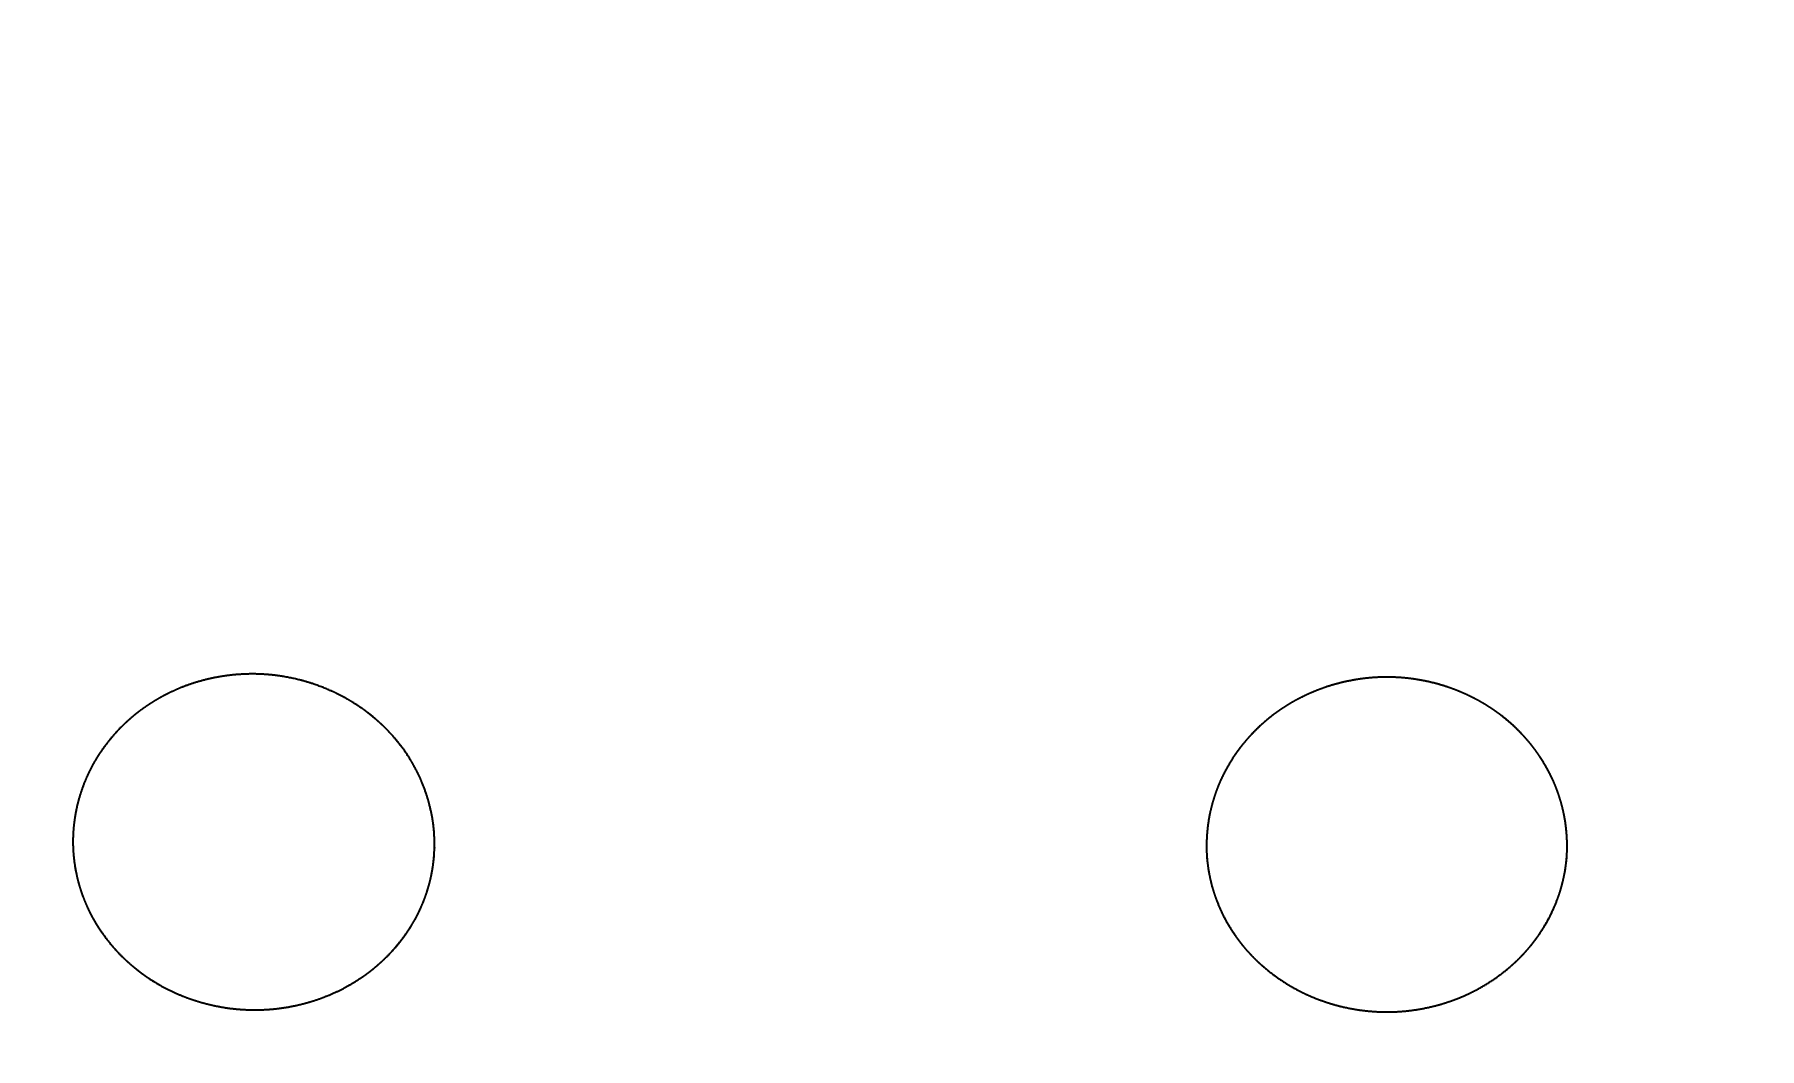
# Model space of a CAD drawing. Header units: millimetres. Extents: x 0 to 2650, y -1173 to 718.
# Drawn here: x 566.6 to 743.1, y 510.4 to 614.1 of the extents above; entities that cross this region are included whole.
import ezdxf

# ---------------------------------------------------------------- set-up
doc = ezdxf.new("R2010")
doc.units = ezdxf.units.MM
doc.layers.add('Blocks', color=7, linetype='Continuous')
doc.layers.add('Blocks$Inner', color=7, linetype='Continuous', lineweight=25, true_color=0x007f00)
doc.layers.add('Blocks$Outline', color=7, linetype='Continuous', lineweight=35, true_color=0xff3f3f)

# ---------------------------------------------------------------- blocks, each defined once
blk = doc.blocks.new('Balcony Lounge Bench Front')
at = {"layer": 'Blocks$Inner'}
for points, weights, knots in [([(570.54, 531.51), (570.54, 532.04), (570.57, 532.58), (570.62, 533.12), (570.65, 533.4), (570.69, 533.69), (570.73, 533.97), (570.77, 534.25), (570.82, 534.53), (570.88, 534.81), (571.11, 535.91), (571.45, 536.99), (571.91, 538.04), (572.14, 538.56), (572.4, 539.08), (572.68, 539.58), (572.96, 540.08), (573.27, 540.56), (573.6, 541.03), (574.27, 541.97), (575.02, 542.84), (575.88, 543.64), (576.31, 544.05), (576.76, 544.43), (577.22, 544.79), (577.69, 545.14), (578.17, 545.48), (578.67, 545.79), (579.17, 546.1), (579.68, 546.39), (580.22, 546.66), (580.75, 546.92), (581.3, 547.17), (581.86, 547.39), (582.98, 547.82), (584.13, 548.14), (585.32, 548.36), (585.91, 548.47), (586.51, 548.55), (587.12, 548.61), (587.73, 548.66), (588.34, 548.69), (588.95, 548.69)], [1.00000003877, 1.00000003889, 1.00000003901, 1.00000003913, 1.0000000392, 1.00000003926, 1.00000003933, 1.0000000394, 1.00000003946, 1.00000003953, 1.0000000398, 1.00000004006, 1.00000004034, 1.00000004048, 1.00000004061, 1.00000004075, 1.00000004089, 1.00000004103, 1.00000004116, 1.00000004143, 1.0000000417, 1.00000004196, 1.00000004209, 1.00000004221, 1.00000004233, 1.00000004246, 1.00000004258, 1.00000004269, 1.00000004281, 1.00000004292, 1.00000004303, 1.00000004313, 1.00000004324, 1.00000004333, 1.00000004353, 1.0000000437, 1.00000004384, 1.00000004391, 1.00000004397, 1.00000004403, 1.00000002936, 1.00000001468, 1], [206.677126, 206.677126, 206.677126, 206.677126, 208.415587, 208.415587, 208.415587, 209.335909, 209.335909, 209.335909, 210.250833, 210.250833, 210.250833, 213.900408, 213.900408, 213.900408, 215.738889, 215.738889, 215.738889, 217.56443, 217.56443, 217.56443, 221.219472, 221.219472, 221.219472, 223.051682, 223.051682, 223.051682, 224.869678, 224.869678, 224.869678, 226.690883, 226.690883, 226.690883, 228.525279, 228.525279, 228.525279, 232.164131, 232.164131, 232.164131, 233.992144, 233.992144, 233.992144, 235.82357, 235.82357, 235.82357, 235.82357]), ([(686.54, 531.14), (686.55, 531.73), (686.58, 532.29), (686.64, 532.85), (686.67, 533.14), (686.71, 533.42), (686.75, 533.7), (686.8, 533.98), (686.85, 534.26), (686.91, 534.53), (687.15, 535.64), (687.5, 536.71), (687.96, 537.75), (688.2, 538.27), (688.46, 538.79), (688.75, 539.29), (689.03, 539.79), (689.35, 540.27), (689.68, 540.73), (690.35, 541.67), (691.12, 542.53), (691.98, 543.34), (692.41, 543.74), (692.87, 544.12), (693.33, 544.48), (693.8, 544.83), (694.29, 545.17), (694.79, 545.48), (695.29, 545.79), (695.81, 546.08), (696.34, 546.34), (696.88, 546.61), (697.44, 546.85), (698, 547.07), (699.12, 547.5), (700.28, 547.83), (701.47, 548.04), (702.06, 548.15), (702.66, 548.24), (703.27, 548.29), (703.86, 548.34), (704.45, 548.37), (705.04, 548.37), (705.06, 548.37), (705.08, 548.37), (705.1, 548.37)], [0.999999997762, 0.999999997753, 0.999999997745, 0.999999997737, 0.999999997732, 0.999999997728, 0.999999997724, 0.99999999772, 0.999999997715, 0.999999997711, 0.999999997694, 0.999999997678, 0.999999997661, 0.999999997653, 0.999999997645, 0.999999997637, 0.999999997629, 0.999999997621, 0.999999997613, 0.999999997598, 0.999999997584, 0.999999997571, 0.999999997564, 0.999999997557, 0.999999997551, 0.999999997545, 0.99999999754, 0.999999997534, 0.999999997529, 0.999999997524, 0.999999997519, 0.999999997515, 0.999999997511, 0.999999997507, 0.999999997499, 0.999999997493, 0.99999999749, 0.999999997488, 0.999999997486, 0.999999997485, 0.999999998323, 0.999999999161, 1, 1, 1, 1], [187.66095, 187.66095, 187.66095, 187.66095, 190.32638, 190.32638, 190.32638, 191.666682, 191.666682, 191.666682, 192.999041, 192.999041, 192.999041, 198.311275, 198.311275, 198.311275, 200.986451, 200.986451, 200.986451, 203.642626, 203.642626, 203.642626, 208.957604, 208.957604, 208.957604, 211.62224, 211.62224, 211.62224, 214.265431, 214.265431, 214.265431, 216.912721, 216.912721, 216.912721, 219.579524, 219.579524, 219.579524, 224.870496, 224.870496, 224.870496, 227.528765, 227.528765, 227.528765, 230.098821, 230.098821, 230.098821, 230.192664, 230.192664, 230.192664, 230.192664]), ([(704.89, 548.37), (704.91, 548.37), (704.93, 548.37), (704.95, 548.37), (705.54, 548.37), (706.13, 548.34), (706.72, 548.29), (707.33, 548.24), (707.93, 548.15), (708.52, 548.04), (709.71, 547.83), (710.87, 547.5), (711.99, 547.07), (712.55, 546.85), (713.11, 546.61), (713.65, 546.34), (714.18, 546.08), (714.7, 545.79), (715.2, 545.48), (715.7, 545.17), (716.19, 544.83), (716.66, 544.48), (717.12, 544.12), (717.58, 543.74), (718.01, 543.34), (718.87, 542.53), (719.64, 541.67), (720.31, 540.73), (720.64, 540.27), (720.96, 539.79), (721.24, 539.29), (721.53, 538.79), (721.79, 538.27), (722.03, 537.75), (722.49, 536.71), (722.84, 535.64), (723.08, 534.53), (723.14, 534.26), (723.19, 533.98), (723.24, 533.7), (723.28, 533.42), (723.32, 533.14), (723.35, 532.85), (723.41, 532.29), (723.44, 531.73), (723.45, 531.14)], [1, 1, 1, 1, 0.999999999161, 0.999999998323, 0.999999997485, 0.999999997486, 0.999999997488, 0.99999999749, 0.999999997493, 0.999999997499, 0.999999997507, 0.999999997511, 0.999999997515, 0.999999997519, 0.999999997524, 0.999999997529, 0.999999997534, 0.99999999754, 0.999999997545, 0.999999997551, 0.999999997557, 0.999999997564, 0.999999997571, 0.999999997584, 0.999999997598, 0.999999997613, 0.999999997621, 0.999999997629, 0.999999997637, 0.999999997645, 0.999999997653, 0.999999997661, 0.999999997678, 0.999999997694, 0.999999997711, 0.999999997715, 0.99999999772, 0.999999997724, 0.999999997728, 0.999999997732, 0.999999997737, 0.999999997745, 0.999999997753, 0.999999997762], [85.650367, 85.650367, 85.650367, 85.650367, 85.744209, 85.744209, 85.744209, 88.314265, 88.314265, 88.314265, 90.972533, 90.972533, 90.972533, 96.263506, 96.263506, 96.263506, 98.930309, 98.930309, 98.930309, 101.577599, 101.577599, 101.577599, 104.22079, 104.22079, 104.22079, 106.885427, 106.885427, 106.885427, 112.200405, 112.200405, 112.200405, 114.856579, 114.856579, 114.856579, 117.531756, 117.531756, 117.531756, 122.84399, 122.84399, 122.84399, 124.176349, 124.176349, 124.176349, 125.516651, 125.516651, 125.516651, 128.182081, 128.182081, 128.182081, 128.182081]), ([(705.1, 548.37), (705.08, 548.37), (705.06, 548.37), (705.04, 548.37), (704.99, 548.37), (704.94, 548.37), (704.89, 548.37)], [1, 1, 1, 1, 0.99999999993, 0.999999999861, 0.999999999791], [230.1926636, 230.1926636, 230.1926636, 230.1926636, 230.2865066, 230.2865066, 230.2865066, 230.5000372, 230.5000372, 230.5000372, 230.5000372])]:
    blk.add_rational_spline(points, weights, degree=3, knots=knots, dxfattribs=at)
for points, knots in [([(588.95, 548.69), (589, 548.69), (589.05, 548.69), (589.11, 548.69), (589.66, 548.68), (590.22, 548.65), (591.38, 548.54), (591.98, 548.45), (593.77, 548.11), (594.93, 547.78), (596.61, 547.12), (597.17, 546.88), (598.24, 546.34), (598.76, 546.04), (599.77, 545.41), (600.26, 545.08), (600.96, 544.54), (601.19, 544.35), (601.64, 543.97), (601.86, 543.77), (602.95, 542.76), (603.72, 541.88), (604.73, 540.47), (605.04, 539.99), (605.47, 539.23), (605.61, 538.98), (605.87, 538.46), (606, 538.2), (606.58, 536.9), (606.93, 535.82), (607.23, 534.43), (607.29, 534.15), (607.38, 533.59), (607.42, 533.31), (607.51, 532.46), (607.54, 531.9), (607.54, 531.31), (607.54, 531.29), (607.54, 531.26)], [117.911785, 117.911785, 117.911785, 117.911785, 118.072678, 118.072678, 118.072678, 119.737755, 119.737755, 121.563588, 121.563588, 125.215253, 125.215253, 127.041085, 127.041085, 128.866918, 128.866918, 130.69275, 130.69275, 131.605666, 131.605666, 132.518582, 132.518582, 136.170247, 136.170247, 137.99608, 137.99608, 138.908996, 138.908996, 139.821912, 139.821912, 143.473577, 143.473577, 144.386493, 144.386493, 145.29941, 145.29941, 147.125242, 147.125242, 147.203104, 147.203104, 147.203104, 147.203104]), ([(589.18, 514.32), (587.93, 514.32), (586.7, 514.43), (585.48, 514.66), (584.87, 514.78), (584.27, 514.92), (583.68, 515.09), (583.08, 515.26), (582.49, 515.46), (581.92, 515.68), (580.78, 516.13), (579.7, 516.67), (578.68, 517.31), (578.43, 517.47), (578.18, 517.64), (577.93, 517.81), (577.69, 517.98), (577.44, 518.16), (577.21, 518.34), (576.74, 518.71), (576.29, 519.09), (575.86, 519.5), (575.01, 520.3), (574.25, 521.17), (573.59, 522.11), (573.42, 522.34), (573.26, 522.58), (573.11, 522.82), (572.96, 523.06), (572.81, 523.3), (572.67, 523.55), (572.39, 524.04), (572.14, 524.54), (571.92, 525.04), (571.69, 525.55), (571.5, 526.07), (571.33, 526.59), (571.24, 526.86), (571.16, 527.12), (571.09, 527.39), (571.02, 527.65), (570.95, 527.92), (570.9, 528.19), (570.67, 529.26), (570.55, 530.34), (570.54, 531.43), (570.54, 531.45), (570.54, 531.48), (570.54, 531.51)], [176.870721, 176.870721, 176.870721, 176.870721, 180.602305, 180.602305, 180.602305, 182.463197, 182.463197, 182.463197, 184.336105, 184.336105, 184.336105, 188.05033, 188.05033, 188.05033, 188.980621, 188.980621, 188.980621, 189.915981, 189.915981, 189.915981, 191.774444, 191.774444, 191.774444, 195.479815, 195.479815, 195.479815, 196.412872, 196.412872, 196.412872, 197.341075, 197.341075, 197.341075, 199.186439, 199.186439, 199.186439, 201.031376, 201.031376, 201.031376, 201.959056, 201.959056, 201.959056, 202.890538, 202.890538, 202.890538, 206.584629, 206.584629, 206.584629, 206.677126, 206.677126, 206.677126, 206.677126]), ([(607.54, 531.26), (607.54, 530.2), (607.44, 529.16), (607.22, 528.12), (607.17, 527.85), (607.11, 527.58), (607.04, 527.32), (606.97, 527.05), (606.89, 526.79), (606.81, 526.53), (606.65, 526.01), (606.46, 525.5), (606.24, 525), (606.02, 524.49), (605.78, 524), (605.51, 523.51), (605.37, 523.27), (605.23, 523.03), (605.08, 522.79), (604.93, 522.55), (604.77, 522.32), (604.61, 522.08), (603.96, 521.16), (603.22, 520.3), (602.39, 519.5), (601.97, 519.1), (601.52, 518.72), (601.06, 518.35), (600.83, 518.17), (600.59, 517.99), (600.35, 517.82), (600.11, 517.65), (599.86, 517.49), (599.61, 517.33), (598.6, 516.69), (597.54, 516.14), (596.41, 515.7), (595.84, 515.47), (595.25, 515.27), (594.66, 515.1), (594.08, 514.93), (593.48, 514.79), (592.87, 514.67), (591.66, 514.44), (590.42, 514.32), (589.18, 514.32)], [147.203104, 147.203104, 147.203104, 147.203104, 150.824014, 150.824014, 150.824014, 151.756711, 151.756711, 151.756711, 152.68447, 152.68447, 152.68447, 154.530981, 154.530981, 154.530981, 156.379655, 156.379655, 156.379655, 157.310137, 157.310137, 157.310137, 158.244446, 158.244446, 158.244446, 161.953868, 161.953868, 161.953868, 163.815838, 163.815838, 163.815838, 164.752323, 164.752323, 164.752323, 165.683491, 165.683491, 165.683491, 169.401649, 169.401649, 169.401649, 171.276296, 171.276296, 171.276296, 173.138255, 173.138255, 173.138255, 176.870721, 176.870721, 176.870721, 176.870721]), ([(704.99, 514.11), (703.74, 514.11), (702.5, 514.23), (701.29, 514.46), (700.68, 514.58), (700.08, 514.72), (699.49, 514.89), (698.9, 515.07), (698.31, 515.27), (697.74, 515.49), (696.6, 515.94), (695.53, 516.49), (694.52, 517.13), (694.27, 517.29), (694.02, 517.46), (693.78, 517.63), (693.54, 517.8), (693.3, 517.98), (693.06, 518.16), (692.6, 518.53), (692.16, 518.91), (691.73, 519.31), (690.89, 520.11), (690.15, 520.98), (689.5, 521.91), (689.33, 522.14), (689.17, 522.38), (689.02, 522.62), (688.87, 522.86), (688.73, 523.1), (688.59, 523.34), (688.32, 523.83), (688.08, 524.32), (687.86, 524.83), (687.64, 525.33), (687.45, 525.85), (687.28, 526.37), (687.2, 526.63), (687.12, 526.89), (687.05, 527.15), (686.99, 527.42), (686.92, 527.69), (686.87, 527.95), (686.65, 529), (686.54, 530.05), (686.54, 531.14)], [157.948017, 157.948017, 157.948017, 157.948017, 161.68383, 161.68383, 161.68383, 163.547287, 163.547287, 163.547287, 165.422896, 165.422896, 165.422896, 169.143209, 169.143209, 169.143209, 170.075219, 170.075219, 170.075219, 171.012285, 171.012285, 171.012285, 172.874051, 172.874051, 172.874051, 176.586647, 176.586647, 176.586647, 177.521544, 177.521544, 177.521544, 178.451541, 178.451541, 178.451541, 180.300559, 180.300559, 180.300559, 182.149175, 182.149175, 182.149175, 183.07868, 183.07868, 183.07868, 184.012002, 184.012002, 184.012002, 187.66095, 187.66095, 187.66095, 187.66095]), ([(723.45, 531.14), (723.45, 530.05), (723.34, 529), (723.12, 527.95), (723.07, 527.69), (723, 527.42), (722.93, 527.15), (722.87, 526.89), (722.79, 526.63), (722.71, 526.37), (722.54, 525.85), (722.35, 525.33), (722.13, 524.83), (721.91, 524.32), (721.67, 523.83), (721.39, 523.34), (721.26, 523.1), (721.11, 522.86), (720.96, 522.62), (720.81, 522.38), (720.66, 522.14), (720.49, 521.91), (719.84, 520.98), (719.1, 520.11), (718.26, 519.31), (717.83, 518.91), (717.39, 518.53), (716.93, 518.16), (716.69, 517.98), (716.45, 517.8), (716.21, 517.63), (715.97, 517.46), (715.72, 517.29), (715.47, 517.13), (714.46, 516.49), (713.39, 515.94), (712.25, 515.49), (711.68, 515.27), (711.09, 515.07), (710.5, 514.89), (709.91, 514.72), (709.31, 514.58), (708.7, 514.46), (707.48, 514.23), (706.25, 514.11), (705, 514.11)], [128.182081, 128.182081, 128.182081, 128.182081, 131.831029, 131.831029, 131.831029, 132.764351, 132.764351, 132.764351, 133.693857, 133.693857, 133.693857, 135.542472, 135.542472, 135.542472, 137.39149, 137.39149, 137.39149, 138.321487, 138.321487, 138.321487, 139.256384, 139.256384, 139.256384, 142.96898, 142.96898, 142.96898, 144.830746, 144.830746, 144.830746, 145.767812, 145.767812, 145.767812, 146.699822, 146.699822, 146.699822, 150.420135, 150.420135, 150.420135, 152.295745, 152.295745, 152.295745, 154.159201, 154.159201, 154.159201, 157.895014, 157.895014, 157.895014, 157.895014])]:
    blk.add_open_spline(points, degree=3, knots=knots, dxfattribs=at)
for points in [[(705, 514.11), (705, 514.11), (705, 514.11), (704.99, 514.11)], [(704.99, 514.11), (704.99, 514.11), (704.99, 514.11), (704.99, 514.11)]]:
    blk.add_open_spline(points, degree=3, dxfattribs=at)
at = {"layer": 'Blocks$Outline'}
for points, weights, knots in [([(1272.78, 7.4), (1272.85, 7.4), (1272.91, 7.41), (1272.98, 7.41), (1271.81, 102.57), (1270.65, 197.73), (1269.49, 292.89), (1269.09, 325.86), (1268.67, 359.69), (1268.27, 392.46), (1266.98, 498.05), (1265.69, 603.64), (1264.4, 709.23), (1264.4, 709.5), (1264.39, 710.03), (1264.38, 710.81), (1264.37, 711.57), (1264.37, 712.31), (1264.36, 713.01), (1264.35, 713.67), (1264.34, 714.3), (1264.34, 714.89), (1264.33, 715.43), (1264.33, 715.92), (1264.32, 716.36), (1264.32, 716.75), (1264.31, 717.08), (1264.31, 717.35), (1264.3, 717.57), (1264.3, 717.73), (1264.3, 717.79), (1264.3, 717.83), (1258.46, 717.85), (1252.62, 717.85), (1246.77, 717.84), (1243.76, 717.84), (1240.97, 717.85), (1237.96, 717.82), (1234.99, 717.8), (1231.99, 717.75), (1229.03, 717.67), (1217.41, 717.37), (1205.79, 717.05), (1194.16, 716.74), (1170.93, 716.12), (1147.69, 715.51), (1124.44, 714.92), (1105.37, 714.44), (1085.8, 713.96), (1065.73, 713.49), (1038.53, 712.85), (1011.88, 712.28), (985.8, 711.77), (985.48, 711.76), (985.16, 711.76), (984.84, 711.75), (964.78, 711.36), (944.61, 711.01), (924.33, 710.69), (909.44, 710.46), (894.76, 710.26), (880.3, 710.08), (866.32, 709.91), (852.72, 709.76), (839.5, 709.64), (839.34, 709.64), (839.19, 709.64), (839.03, 709.63), (815.29, 709.41), (791.32, 709.25), (767.57, 709.15), (746.77, 709.06), (725.79, 709.01), (704.99, 709.01), (684.2, 709.01), (663.22, 709.06), (642.42, 709.15), (618.67, 709.25), (594.7, 709.41), (570.96, 709.63), (570.8, 709.64), (570.65, 709.64), (570.49, 709.64), (557.27, 709.76), (543.66, 709.91), (529.69, 710.08), (515.22, 710.26), (500.55, 710.46), (485.66, 710.69), (465.38, 711.01), (445.21, 711.36), (425.15, 711.75), (424.83, 711.76), (424.51, 711.76), (424.19, 711.77), (398.11, 712.28), (371.46, 712.85), (344.26, 713.49), (324.19, 713.96), (304.62, 714.44), (285.55, 714.92), (262.3, 715.51), (239.06, 716.12), (215.83, 716.74), (204.2, 717.05), (192.58, 717.37), (180.96, 717.67), (178, 717.75), (175, 717.8), (172.03, 717.82), (169.02, 717.85), (166.23, 717.84), (163.21, 717.84), (157.37, 717.85), (151.53, 717.85), (145.69, 717.83), (145.69, 717.79), (145.69, 717.73), (145.69, 717.57), (145.68, 717.35), (145.68, 717.08), (145.67, 716.75), (145.67, 716.36), (145.66, 715.92), (145.66, 715.43), (145.65, 714.89), (145.65, 714.3), (145.64, 713.67), (145.63, 713.01), (145.62, 712.31), (145.61, 711.57), (145.61, 710.81), (145.6, 710.03), (145.59, 709.5), (145.59, 709.23), (144.3, 603.64), (143.01, 498.05), (141.72, 392.46), (141.32, 359.69), (140.9, 325.86), (140.5, 292.89), (139.34, 197.73), (138.18, 102.57), (137.01, 7.41), (137.08, 7.41), (137.14, 7.4), (137.21, 7.4)], [1, 1, 1, 1, 1, 1, 1, 0.98089198336, 0.98089198336, 1, 1, 1, 1, 1, 1, 1, 1, 1, 1, 1, 1, 1, 1, 1, 1, 1, 1, 1, 1, 1, 1, 1, 1, 1, 1, 1, 1, 1, 1, 1, 1, 1, 1, 1, 1, 1, 1, 1, 1, 1, 1, 1, 1, 1, 1, 1, 1, 1, 1, 1, 1, 1, 1, 1, 1, 1, 1, 1, 1, 1, 1, 1, 1, 1, 1, 1, 1, 1, 1, 1, 1, 1, 1, 1, 1, 1, 1, 1, 1, 1, 1, 1, 1, 1, 1, 1, 1, 1, 1, 1, 1, 1, 1, 1, 1, 1, 1, 1, 1, 1, 1, 1, 1, 1, 1, 1, 1, 1, 1, 1, 1, 1, 1, 1, 1, 1, 1, 1, 1, 1, 1, 1, 1, 1, 1, 1, 1, 1, 0.98089198336, 0.98089198336, 1, 1, 1, 1, 1, 1, 1], [0.991235, 0.991235, 0.991235, 0.991235, 1, 1, 1, 2, 2, 2, 104.520259, 104.520259, 104.520259, 431.459196, 431.459196, 431.459196, 432.459196, 433.459196, 434.459196, 435.459196, 436.459196, 437.459196, 438.459196, 439.459196, 440.459196, 441.459196, 442.459196, 443.459196, 444.459196, 445.459196, 446.459196, 447.459196, 448.459196, 448.459196, 448.459196, 465.98297, 465.98297, 465.98297, 474.803647, 474.803647, 474.803647, 483.749244, 483.749244, 483.749244, 518.814716, 518.814716, 518.814716, 588.890593, 588.890593, 588.890593, 647.860592, 647.860592, 647.860592, 728.074023, 728.074023, 728.074023, 729.039601, 729.039601, 729.039601, 789.695526, 789.695526, 789.695526, 833.799507, 833.799507, 833.799507, 874.65809, 874.65809, 874.65809, 875.123687, 875.123687, 875.123687, 946.622931, 946.622931, 946.622931, 1009.202222, 1009.202222, 1009.202222, 1071.781512, 1071.781512, 1071.781512, 1143.280756, 1143.280756, 1143.280756, 1143.746353, 1143.746353, 1143.746353, 1184.604936, 1184.604936, 1184.604936, 1228.708918, 1228.708918, 1228.708918, 1289.364842, 1289.364842, 1289.364842, 1290.33042, 1290.33042, 1290.33042, 1370.543851, 1370.543851, 1370.543851, 1429.51385, 1429.51385, 1429.51385, 1499.589727, 1499.589727, 1499.589727, 1534.655199, 1534.655199, 1534.655199, 1543.600796, 1543.600796, 1543.600796, 1552.421473, 1552.421473, 1552.421473, 1569.945248, 1569.945248, 1569.945248, 1570.945248, 1571.945248, 1572.945248, 1573.945248, 1574.945248, 1575.945248, 1576.945248, 1577.945248, 1578.945248, 1579.945248, 1580.945248, 1581.945248, 1582.945248, 1583.945248, 1584.945248, 1585.945248, 1586.945248, 1586.945248, 1586.945248, 1913.884184, 1913.884184, 1913.884184, 2016.404443, 2016.404443, 2016.404443, 2017.404443, 2017.404443, 2017.404443, 2017.413208, 2017.413208, 2017.413208, 2017.413208]), ([(588.95, 548.69), (589, 548.69), (589.05, 548.69), (589.11, 548.69), (589.66, 548.68), (590.22, 548.65), (591.38, 548.54), (591.98, 548.45), (593.77, 548.11), (594.93, 547.78), (596.61, 547.12), (597.17, 546.88), (598.24, 546.34), (598.76, 546.04), (599.77, 545.41), (600.26, 545.08), (600.96, 544.54), (601.19, 544.35), (601.64, 543.97), (601.86, 543.77), (602.95, 542.76), (603.72, 541.88), (604.73, 540.47), (605.04, 539.99), (605.47, 539.23), (605.61, 538.98), (605.87, 538.46), (606, 538.2), (606.58, 536.9), (606.93, 535.82), (607.23, 534.43), (607.29, 534.15), (607.38, 533.59), (607.42, 533.31), (607.51, 532.46), (607.54, 531.9), (607.54, 531.31), (607.54, 531.29), (607.54, 531.26), (607.54, 530.2), (607.44, 529.16), (607.22, 528.12), (607.17, 527.85), (607.11, 527.58), (607.04, 527.32), (606.97, 527.05), (606.89, 526.79), (606.81, 526.53), (606.65, 526.01), (606.46, 525.5), (606.24, 525), (606.02, 524.49), (605.78, 524), (605.51, 523.51), (605.37, 523.27), (605.23, 523.03), (605.08, 522.79), (604.93, 522.55), (604.77, 522.32), (604.61, 522.08), (603.96, 521.16), (603.22, 520.3), (602.39, 519.5), (601.97, 519.1), (601.52, 518.72), (601.06, 518.35), (600.83, 518.17), (600.59, 517.99), (600.35, 517.82), (600.11, 517.65), (599.86, 517.49), (599.61, 517.33), (598.6, 516.69), (597.54, 516.14), (596.41, 515.7), (595.84, 515.47), (595.25, 515.27), (594.66, 515.1), (594.08, 514.93), (593.48, 514.79), (592.87, 514.67), (591.66, 514.44), (590.42, 514.32), (589.18, 514.32), (587.93, 514.32), (586.7, 514.43), (585.48, 514.66), (584.87, 514.78), (584.27, 514.92), (583.68, 515.09), (583.08, 515.26), (582.49, 515.46), (581.92, 515.68), (580.78, 516.13), (579.7, 516.67), (578.68, 517.31), (578.43, 517.47), (578.18, 517.64), (577.93, 517.81), (577.69, 517.98), (577.44, 518.16), (577.21, 518.34), (576.74, 518.71), (576.29, 519.09), (575.86, 519.5), (575.01, 520.3), (574.25, 521.17), (573.59, 522.11), (573.42, 522.34), (573.26, 522.58), (573.11, 522.82), (572.96, 523.06), (572.81, 523.3), (572.67, 523.55), (572.39, 524.04), (572.14, 524.54), (571.92, 525.04), (571.69, 525.55), (571.5, 526.07), (571.33, 526.59), (571.24, 526.86), (571.16, 527.12), (571.09, 527.39), (571.02, 527.65), (570.95, 527.92), (570.9, 528.19), (570.67, 529.26), (570.55, 530.34), (570.54, 531.43), (570.54, 531.45), (570.54, 531.48), (570.54, 531.51), (570.54, 532.04), (570.57, 532.58), (570.62, 533.12), (570.65, 533.4), (570.69, 533.69), (570.73, 533.97), (570.77, 534.25), (570.82, 534.53), (570.88, 534.81), (571.11, 535.91), (571.45, 536.99), (571.91, 538.04), (572.14, 538.56), (572.4, 539.08), (572.68, 539.58), (572.96, 540.08), (573.27, 540.56), (573.6, 541.03), (574.27, 541.97), (575.02, 542.84), (575.88, 543.64), (576.31, 544.05), (576.76, 544.43), (577.22, 544.79), (577.69, 545.14), (578.17, 545.48), (578.67, 545.79), (579.17, 546.1), (579.68, 546.39), (580.22, 546.66), (580.75, 546.92), (581.3, 547.17), (581.86, 547.39), (582.98, 547.82), (584.13, 548.14), (585.32, 548.36), (585.91, 548.47), (586.51, 548.55), (587.12, 548.61), (587.73, 548.66), (588.34, 548.69), (588.95, 548.69)], [1, 1, 1, 1, 1, 1, 1, 1, 1, 1, 1, 1, 1, 1, 1, 1, 1, 1, 1, 1, 1, 1, 1, 1, 1, 1, 1, 1, 1, 1, 1, 1, 1, 1, 1, 1, 1, 1, 1, 1, 1, 1, 1, 1, 1, 1, 1, 1, 1, 1, 1, 1, 1, 1, 1, 1, 1, 1, 1, 1, 1, 1, 1, 1, 1, 1, 1, 1, 1, 1, 1, 1, 1, 1, 1, 1, 1, 1, 1, 1, 1, 1, 1, 1, 1, 1, 1, 1, 1, 1, 1, 1, 1, 1, 1, 1, 1, 1, 1, 1, 1, 1, 1, 1, 1, 1, 1, 1, 1, 1, 1, 1, 1, 1, 1, 1, 1, 1, 1, 1, 1, 1, 1, 1, 1, 1, 1, 1, 1, 1, 1, 1, 1.00000000012, 1.00000000024, 1.00000000037, 1.00000000043, 1.0000000005, 1.00000000056, 1.00000000063, 1.00000000069, 1.00000000076, 1.00000000103, 1.0000000013, 1.00000000157, 1.00000000171, 1.00000000185, 1.00000000198, 1.00000000212, 1.00000000226, 1.00000000239, 1.00000000266, 1.00000000293, 1.00000000319, 1.00000000332, 1.00000000344, 1.00000000357, 1.00000000369, 1.00000000381, 1.00000000392, 1.00000000404, 1.00000000415, 1.00000000426, 1.00000000436, 1.00000000447, 1.00000000456, 1.00000000476, 1.00000000493, 1.00000000507, 1.00000000514, 1.0000000052, 1.00000000526, 0.999999990593, 0.999999975917, 0.999999961232], [117.911785, 117.911785, 117.911785, 117.911785, 118.072678, 118.072678, 118.072678, 119.737755, 119.737755, 121.563588, 121.563588, 125.215253, 125.215253, 127.041085, 127.041085, 128.866918, 128.866918, 130.69275, 130.69275, 131.605666, 131.605666, 132.518582, 132.518582, 136.170247, 136.170247, 137.99608, 137.99608, 138.908996, 138.908996, 139.821912, 139.821912, 143.473577, 143.473577, 144.386493, 144.386493, 145.29941, 145.29941, 147.125242, 147.125242, 147.203104, 147.203104, 147.203104, 150.824014, 150.824014, 150.824014, 151.756711, 151.756711, 151.756711, 152.68447, 152.68447, 152.68447, 154.530981, 154.530981, 154.530981, 156.379655, 156.379655, 156.379655, 157.310137, 157.310137, 157.310137, 158.244446, 158.244446, 158.244446, 161.953868, 161.953868, 161.953868, 163.815838, 163.815838, 163.815838, 164.752323, 164.752323, 164.752323, 165.683491, 165.683491, 165.683491, 169.401649, 169.401649, 169.401649, 171.276296, 171.276296, 171.276296, 173.138255, 173.138255, 173.138255, 176.870721, 176.870721, 176.870721, 180.602305, 180.602305, 180.602305, 182.463197, 182.463197, 182.463197, 184.336105, 184.336105, 184.336105, 188.05033, 188.05033, 188.05033, 188.980621, 188.980621, 188.980621, 189.915981, 189.915981, 189.915981, 191.774444, 191.774444, 191.774444, 195.479815, 195.479815, 195.479815, 196.412872, 196.412872, 196.412872, 197.341075, 197.341075, 197.341075, 199.186439, 199.186439, 199.186439, 201.031376, 201.031376, 201.031376, 201.959056, 201.959056, 201.959056, 202.890538, 202.890538, 202.890538, 206.584629, 206.584629, 206.584629, 206.677126, 206.677126, 206.677126, 208.415587, 208.415587, 208.415587, 209.335909, 209.335909, 209.335909, 210.250833, 210.250833, 210.250833, 213.900408, 213.900408, 213.900408, 215.738889, 215.738889, 215.738889, 217.56443, 217.56443, 217.56443, 221.219472, 221.219472, 221.219472, 223.051682, 223.051682, 223.051682, 224.869678, 224.869678, 224.869678, 226.690883, 226.690883, 226.690883, 228.525279, 228.525279, 228.525279, 232.164131, 232.164131, 232.164131, 233.992144, 233.992144, 233.992144, 235.82357, 235.82357, 235.82357, 235.82357]), ([(704.89, 548.37), (704.91, 548.37), (704.93, 548.37), (704.95, 548.37), (705.54, 548.37), (706.13, 548.34), (706.72, 548.29), (707.33, 548.24), (707.93, 548.15), (708.52, 548.04), (709.71, 547.83), (710.87, 547.5), (711.99, 547.07), (712.55, 546.85), (713.11, 546.61), (713.65, 546.34), (714.18, 546.08), (714.7, 545.79), (715.2, 545.48), (715.7, 545.17), (716.19, 544.83), (716.66, 544.48), (717.12, 544.12), (717.58, 543.74), (718.01, 543.34), (718.87, 542.53), (719.64, 541.67), (720.31, 540.73), (720.64, 540.27), (720.96, 539.79), (721.24, 539.29), (721.53, 538.79), (721.79, 538.27), (722.03, 537.75), (722.49, 536.71), (722.84, 535.64), (723.08, 534.53), (723.14, 534.26), (723.19, 533.98), (723.24, 533.7), (723.28, 533.42), (723.32, 533.14), (723.35, 532.85), (723.41, 532.29), (723.44, 531.73), (723.45, 531.14), (723.45, 530.05), (723.34, 529), (723.12, 527.95), (723.07, 527.69), (723, 527.42), (722.93, 527.15), (722.87, 526.89), (722.79, 526.63), (722.71, 526.37), (722.54, 525.85), (722.35, 525.33), (722.13, 524.83), (721.91, 524.32), (721.67, 523.83), (721.39, 523.34), (721.26, 523.1), (721.11, 522.86), (720.96, 522.62), (720.81, 522.38), (720.66, 522.14), (720.49, 521.91), (719.84, 520.98), (719.1, 520.11), (718.26, 519.31), (717.83, 518.91), (717.39, 518.53), (716.93, 518.16), (716.69, 517.98), (716.45, 517.8), (716.21, 517.63), (715.97, 517.46), (715.72, 517.29), (715.47, 517.13), (714.46, 516.49), (713.39, 515.94), (712.25, 515.49), (711.68, 515.27), (711.09, 515.07), (710.5, 514.89), (709.91, 514.72), (709.31, 514.58), (708.7, 514.46), (707.48, 514.23), (706.25, 514.11), (705, 514.11), (705, 514.11), (705, 514.11), (704.99, 514.11), (704.99, 514.11), (704.99, 514.11), (704.99, 514.11), (703.74, 514.11), (702.5, 514.23), (701.29, 514.46), (700.68, 514.58), (700.08, 514.72), (699.49, 514.89), (698.9, 515.07), (698.31, 515.27), (697.74, 515.49), (696.6, 515.94), (695.53, 516.49), (694.52, 517.13), (694.27, 517.29), (694.02, 517.46), (693.78, 517.63), (693.54, 517.8), (693.3, 517.98), (693.06, 518.16), (692.6, 518.53), (692.16, 518.91), (691.73, 519.31), (690.89, 520.11), (690.15, 520.98), (689.5, 521.91), (689.33, 522.14), (689.17, 522.38), (689.02, 522.62), (688.87, 522.86), (688.73, 523.1), (688.59, 523.34), (688.32, 523.83), (688.08, 524.32), (687.86, 524.83), (687.64, 525.33), (687.45, 525.85), (687.28, 526.37), (687.2, 526.63), (687.12, 526.89), (687.05, 527.15), (686.99, 527.42), (686.92, 527.69), (686.87, 527.95), (686.65, 529), (686.54, 530.05), (686.54, 531.14), (686.55, 531.73), (686.58, 532.29), (686.64, 532.85), (686.67, 533.14), (686.71, 533.42), (686.75, 533.7), (686.8, 533.98), (686.85, 534.26), (686.91, 534.53), (687.15, 535.64), (687.5, 536.71), (687.96, 537.75), (688.2, 538.27), (688.46, 538.79), (688.75, 539.29), (689.03, 539.79), (689.35, 540.27), (689.68, 540.73), (690.35, 541.67), (691.12, 542.53), (691.98, 543.34), (692.41, 543.74), (692.87, 544.12), (693.33, 544.48), (693.8, 544.83), (694.29, 545.17), (694.79, 545.48), (695.29, 545.79), (695.81, 546.08), (696.34, 546.34), (696.88, 546.61), (697.44, 546.85), (698, 547.07), (699.12, 547.5), (700.28, 547.83), (701.47, 548.04), (702.06, 548.15), (702.66, 548.24), (703.27, 548.29), (703.81, 548.34), (704.35, 548.36), (704.89, 548.37)], [1, 1, 1, 1, 0.999999999161, 0.999999998323, 0.999999997485, 0.999999997486, 0.999999997488, 0.99999999749, 0.999999997493, 0.999999997499, 0.999999997507, 0.999999997511, 0.999999997515, 0.999999997519, 0.999999997524, 0.999999997529, 0.999999997534, 0.99999999754, 0.999999997545, 0.999999997551, 0.999999997557, 0.999999997564, 0.999999997571, 0.999999997584, 0.999999997598, 0.999999997613, 0.999999997621, 0.999999997629, 0.999999997637, 0.999999997645, 0.999999997653, 0.999999997661, 0.999999997678, 0.999999997694, 0.999999997711, 0.999999997715, 0.99999999772, 0.999999997724, 0.999999997728, 0.999999997732, 0.999999997737, 0.999999997745, 0.999999997753, 0.999999997762, 0.999999997762, 0.999999997762, 0.999999997762, 0.999999997762, 0.999999997762, 0.999999997762, 0.999999997762, 0.999999997762, 0.999999997762, 0.999999997762, 0.999999997762, 0.999999997762, 0.999999997762, 0.999999997762, 0.999999997762, 0.999999997762, 0.999999997762, 0.999999997762, 0.999999997762, 0.999999997762, 0.999999997762, 0.999999997762, 0.999999997762, 0.999999997762, 0.999999997762, 0.999999997762, 0.999999997762, 0.999999997762, 0.999999997762, 0.999999997762, 0.999999997762, 0.999999997762, 0.999999997762, 0.999999997762, 0.999999997762, 0.999999997762, 0.999999997762, 0.999999997762, 0.999999997762, 0.999999997762, 0.999999997762, 0.999999997762, 0.999999997762, 0.999999997762, 0.999999997762, 0.999999997762, 0.999999997762, 0.999999997762, 0.999999997762, 0.999999997762, 0.999999997762, 0.999999997762, 0.999999997762, 0.999999997762, 0.999999997762, 0.999999997762, 0.999999997762, 0.999999997762, 0.999999997762, 0.999999997762, 0.999999997762, 0.999999997762, 0.999999997762, 0.999999997762, 0.999999997762, 0.999999997762, 0.999999997762, 0.999999997762, 0.999999997762, 0.999999997762, 0.999999997762, 0.999999997762, 0.999999997762, 0.999999997762, 0.999999997762, 0.999999997762, 0.999999997762, 0.999999997762, 0.999999997762, 0.999999997762, 0.999999997762, 0.999999997762, 0.999999997762, 0.999999997762, 0.999999997762, 0.999999997762, 0.999999997762, 0.999999997762, 0.999999997762, 0.999999997762, 0.999999997762, 0.999999997762, 0.999999997762, 0.999999997762, 0.999999997762, 0.999999997762, 0.999999997753, 0.999999997745, 0.999999997737, 0.999999997732, 0.999999997728, 0.999999997724, 0.99999999772, 0.999999997715, 0.999999997711, 0.999999997694, 0.999999997678, 0.999999997661, 0.999999997653, 0.999999997645, 0.999999997637, 0.999999997629, 0.999999997621, 0.999999997613, 0.999999997598, 0.999999997584, 0.999999997571, 0.999999997564, 0.999999997557, 0.999999997551, 0.999999997545, 0.99999999754, 0.999999997534, 0.999999997529, 0.999999997524, 0.999999997519, 0.999999997515, 0.999999997511, 0.999999997507, 0.999999997499, 0.999999997493, 0.99999999749, 0.999999997488, 0.999999997486, 0.999999997485, 0.999999998253, 0.999999999022, 0.999999999791], [85.650367, 85.650367, 85.650367, 85.650367, 85.744209, 85.744209, 85.744209, 88.314265, 88.314265, 88.314265, 90.972533, 90.972533, 90.972533, 96.263506, 96.263506, 96.263506, 98.930309, 98.930309, 98.930309, 101.577599, 101.577599, 101.577599, 104.22079, 104.22079, 104.22079, 106.885427, 106.885427, 106.885427, 112.200405, 112.200405, 112.200405, 114.856579, 114.856579, 114.856579, 117.531756, 117.531756, 117.531756, 122.84399, 122.84399, 122.84399, 124.176349, 124.176349, 124.176349, 125.516651, 125.516651, 125.516651, 128.182081, 128.182081, 128.182081, 131.831029, 131.831029, 131.831029, 132.764351, 132.764351, 132.764351, 133.693857, 133.693857, 133.693857, 135.542472, 135.542472, 135.542472, 137.39149, 137.39149, 137.39149, 138.321487, 138.321487, 138.321487, 139.256384, 139.256384, 139.256384, 142.96898, 142.96898, 142.96898, 144.830746, 144.830746, 144.830746, 145.767812, 145.767812, 145.767812, 146.699822, 146.699822, 146.699822, 150.420135, 150.420135, 150.420135, 152.295745, 152.295745, 152.295745, 154.159201, 154.159201, 154.159201, 157.895014, 157.895014, 157.895014, 157.921516, 157.921516, 157.921516, 157.948017, 157.948017, 157.948017, 161.68383, 161.68383, 161.68383, 163.547287, 163.547287, 163.547287, 165.422896, 165.422896, 165.422896, 169.143209, 169.143209, 169.143209, 170.075219, 170.075219, 170.075219, 171.012285, 171.012285, 171.012285, 172.874051, 172.874051, 172.874051, 176.586647, 176.586647, 176.586647, 177.521544, 177.521544, 177.521544, 178.451541, 178.451541, 178.451541, 180.300559, 180.300559, 180.300559, 182.149175, 182.149175, 182.149175, 183.07868, 183.07868, 183.07868, 184.012002, 184.012002, 184.012002, 187.66095, 187.66095, 187.66095, 190.32638, 190.32638, 190.32638, 191.666682, 191.666682, 191.666682, 192.999041, 192.999041, 192.999041, 198.311275, 198.311275, 198.311275, 200.986451, 200.986451, 200.986451, 203.642626, 203.642626, 203.642626, 208.957604, 208.957604, 208.957604, 211.62224, 211.62224, 211.62224, 214.265431, 214.265431, 214.265431, 216.912721, 216.912721, 216.912721, 219.579524, 219.579524, 219.579524, 224.870496, 224.870496, 224.870496, 227.528765, 227.528765, 227.528765, 229.88529, 229.88529, 229.88529, 229.88529])]:
    blk.add_rational_spline(points, weights, degree=3, knots=knots, dxfattribs=at)

msp = doc.modelspace()

# ---------------------------------------------------------------- block references
at = {"layer": 'Blocks'}
msp.add_blockref('Balcony Lounge Bench Front', (0, 0), dxfattribs=at)

doc.saveas('drawing.dxf')
